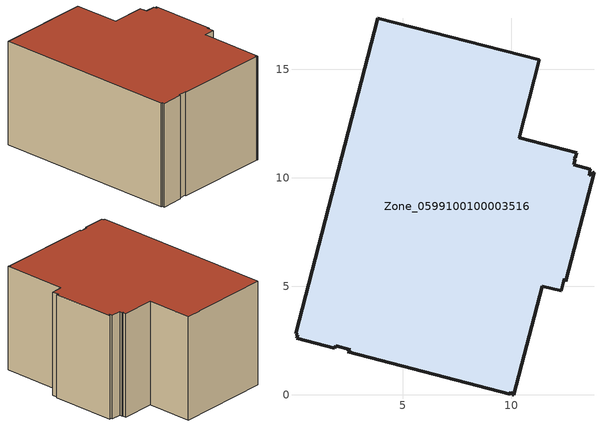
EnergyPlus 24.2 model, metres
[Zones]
Zone_0599100100003516
 floor ground (C_G): 9.95,0.04 2.45,2 2.58,2.08 1.9,2.27 1.86,2.15 0.11,2.6 0.16,2.78 0.05,2.81 3.84,17.37 11.29,15.44 10.36,11.86 13.01,11.17 12.95,10.94 12.87,10.9 12.93,10.87 12.86,10.6 13.64,10.39 13.58,10.13 13.8,10.26 12.51,5.25 12.42,5.35 12.29,4.79 11.42,5.02 10.1,0 10.04,0.01 9.97,0.14 z0
 wall outside (C_F): 10.36,11.86 11.29,15.44 3.84,17.37 0.05,2.81 0.16,2.78 0.11,2.6 1.86,2.15 1.9,2.27 2.58,2.08 2.45,2 9.95,0.04 9.97,0.14 10.04,0.01 10.1,0 11.42,5.02 12.29,4.79 12.42,5.35 12.51,5.25 13.8,10.26 13.58,10.13 13.64,10.39 12.86,10.6 12.93,10.87 12.87,10.9 12.95,10.94 13.01,11.17 10.36,11.86 z0:8.51
 roof outside (C_R): 10.1,0 11.42,5.02 12.29,4.79 12.42,5.35 12.51,5.25 13.8,10.26 13.58,10.13 13.64,10.39 12.86,10.6 12.93,10.87 12.87,10.9 12.95,10.94 13.01,11.17 10.36,11.86 11.29,15.44 3.84,17.37 0.05,2.81 0.16,2.78 0.11,2.6 1.86,2.15 1.9,2.27 2.58,2.08 2.45,2 9.95,0.04 9.97,0.14 10.04,0.01 z8.51
[BUILDING]
Pand.0599100100003516: North Axis=0; Terrain=City; Loads Convergence Tolerance Value=0.04; Temperature Convergence Tolerance Value=0.4; Solar Distribution=FullExterior; Maximum Number of Warmup Days=25; Minimum Number of Warmup Days=1
[Site:Location]
Rotterdam.The.Hague.AP_ZH_NLD Design_Conditions: Latitude=51.96; Longitude=4.45; Time Zone=1; Elevation=-4.5
[SITE:GROUNDTEMPERATURE:BUILDINGSURFACE]
18, 18, 18, 18, 18, 18, 18, 18, 18, 18, 18, 18
[MATERIAL] Thermal Absorptance=0.9; Solar Absorptance=0.7; Visible Absorptance=0.7
Name | Roughness | Thickness | Conductivity | Density | Specific Heat
G.D.2006-2014 | MediumSmooth | 0.15 | 0.06 | 540 | 1210
F.D.2006-2014 | Rough | 0.3 | 0.12 | 1920 | 840
R.D.2006-2014 | MediumRough | 0.2 | 0.08 | 1500 | 1000
[CONSTRUCTION]
C_G: G.D.2006-2014
C_F: F.D.2006-2014
C_R: R.D.2006-2014
[ZONE]
Zone_0599100100003516: Type=1; Multiplier=1; Ceiling Height=Autocalculate; Volume=Autocalculate; Floor Area=autocalculate; Part of Total Floor Area=Yes
[ZONEINFILTRATION:DESIGNFLOWRATE]
Infil_Zone_0599100100003516: Zone or ZoneList or Space or SpaceList=Zone_0599100100003516; Schedule=AlwaysOn; Design Flow Rate Calculation Method=Flow/Area; Flow Rate per Floor Area=0.0021; Constant Term Coefficient=1; Temperature Term Coefficient=0; Velocity Term Coefficient=0; Velocity Squared Term Coefficient=0
[HVACTEMPLATE:ZONE:IDEALLOADSAIRSYSTEM]
Zone_0599100100003516: Maximum Heating Supply Air Temperature=50; Minimum Cooling Supply Air Temperature=13; Maximum Heating Supply Air Humidity Ratio=0.0156; Minimum Cooling Supply Air Humidity Ratio=0.0077; Heating Limit=NoLimit; Cooling Limit=NoLimit; Dehumidification Control Type=ConstantSensibleHeatRatio; Cooling Sensible Heat Ratio=0.7; Dehumidification Setpoint=60; Humidification Control Type=None; Humidification Setpoint=30; Outdoor Air Method=None; Outdoor Air Flow Rate per Person=0.00944; Outdoor Air Flow Rate per Zone Floor Area=0; Outdoor Air Flow Rate per Zone=0; Demand Controlled Ventilation Type=None; Outdoor Air Economizer Type=NoEconomizer; Heat Recovery Type=None; Sensible Heat Recovery Effectiveness=0.7; Latent Heat Recovery Effectiveness=0.65
[ZONECONTROL:THERMOSTAT]
ThermostatControl_Zone_0599100100003516: Zone or ZoneList=Zone_0599100100003516; Control Type Schedule=DualSetpointControlType; Control 1=Thermostat_Zone_0599100100003516; Temperature Difference Between Cutout And Setpoint=0
[THERMOSTATSETPOINT:DUALSETPOINT]
Thermostat_Zone_0599100100003516: Heating Setpoint Temperature Schedule=HeatingSetpoint_Zone_0599100100003516; Cooling Setpoint Temperature Schedule=CoolingSetpoint_Zone_0599100100003516
[SCHEDULE:COMPACT]
HeatingSetpoint_Zone_0599100100003516: Through: 12/31, For: AllDays, Until: 24:00, 21
CoolingSetpoint_Zone_0599100100003516: Through: 12/31, For: AllDays, Until: 24:00, 24
DualSetpointControlType: Through: 12/31, For: AllDays, Until: 24:00, 4
AlwaysOn: Through: 12/31, For: AllDays, Until: 24:00, 1
